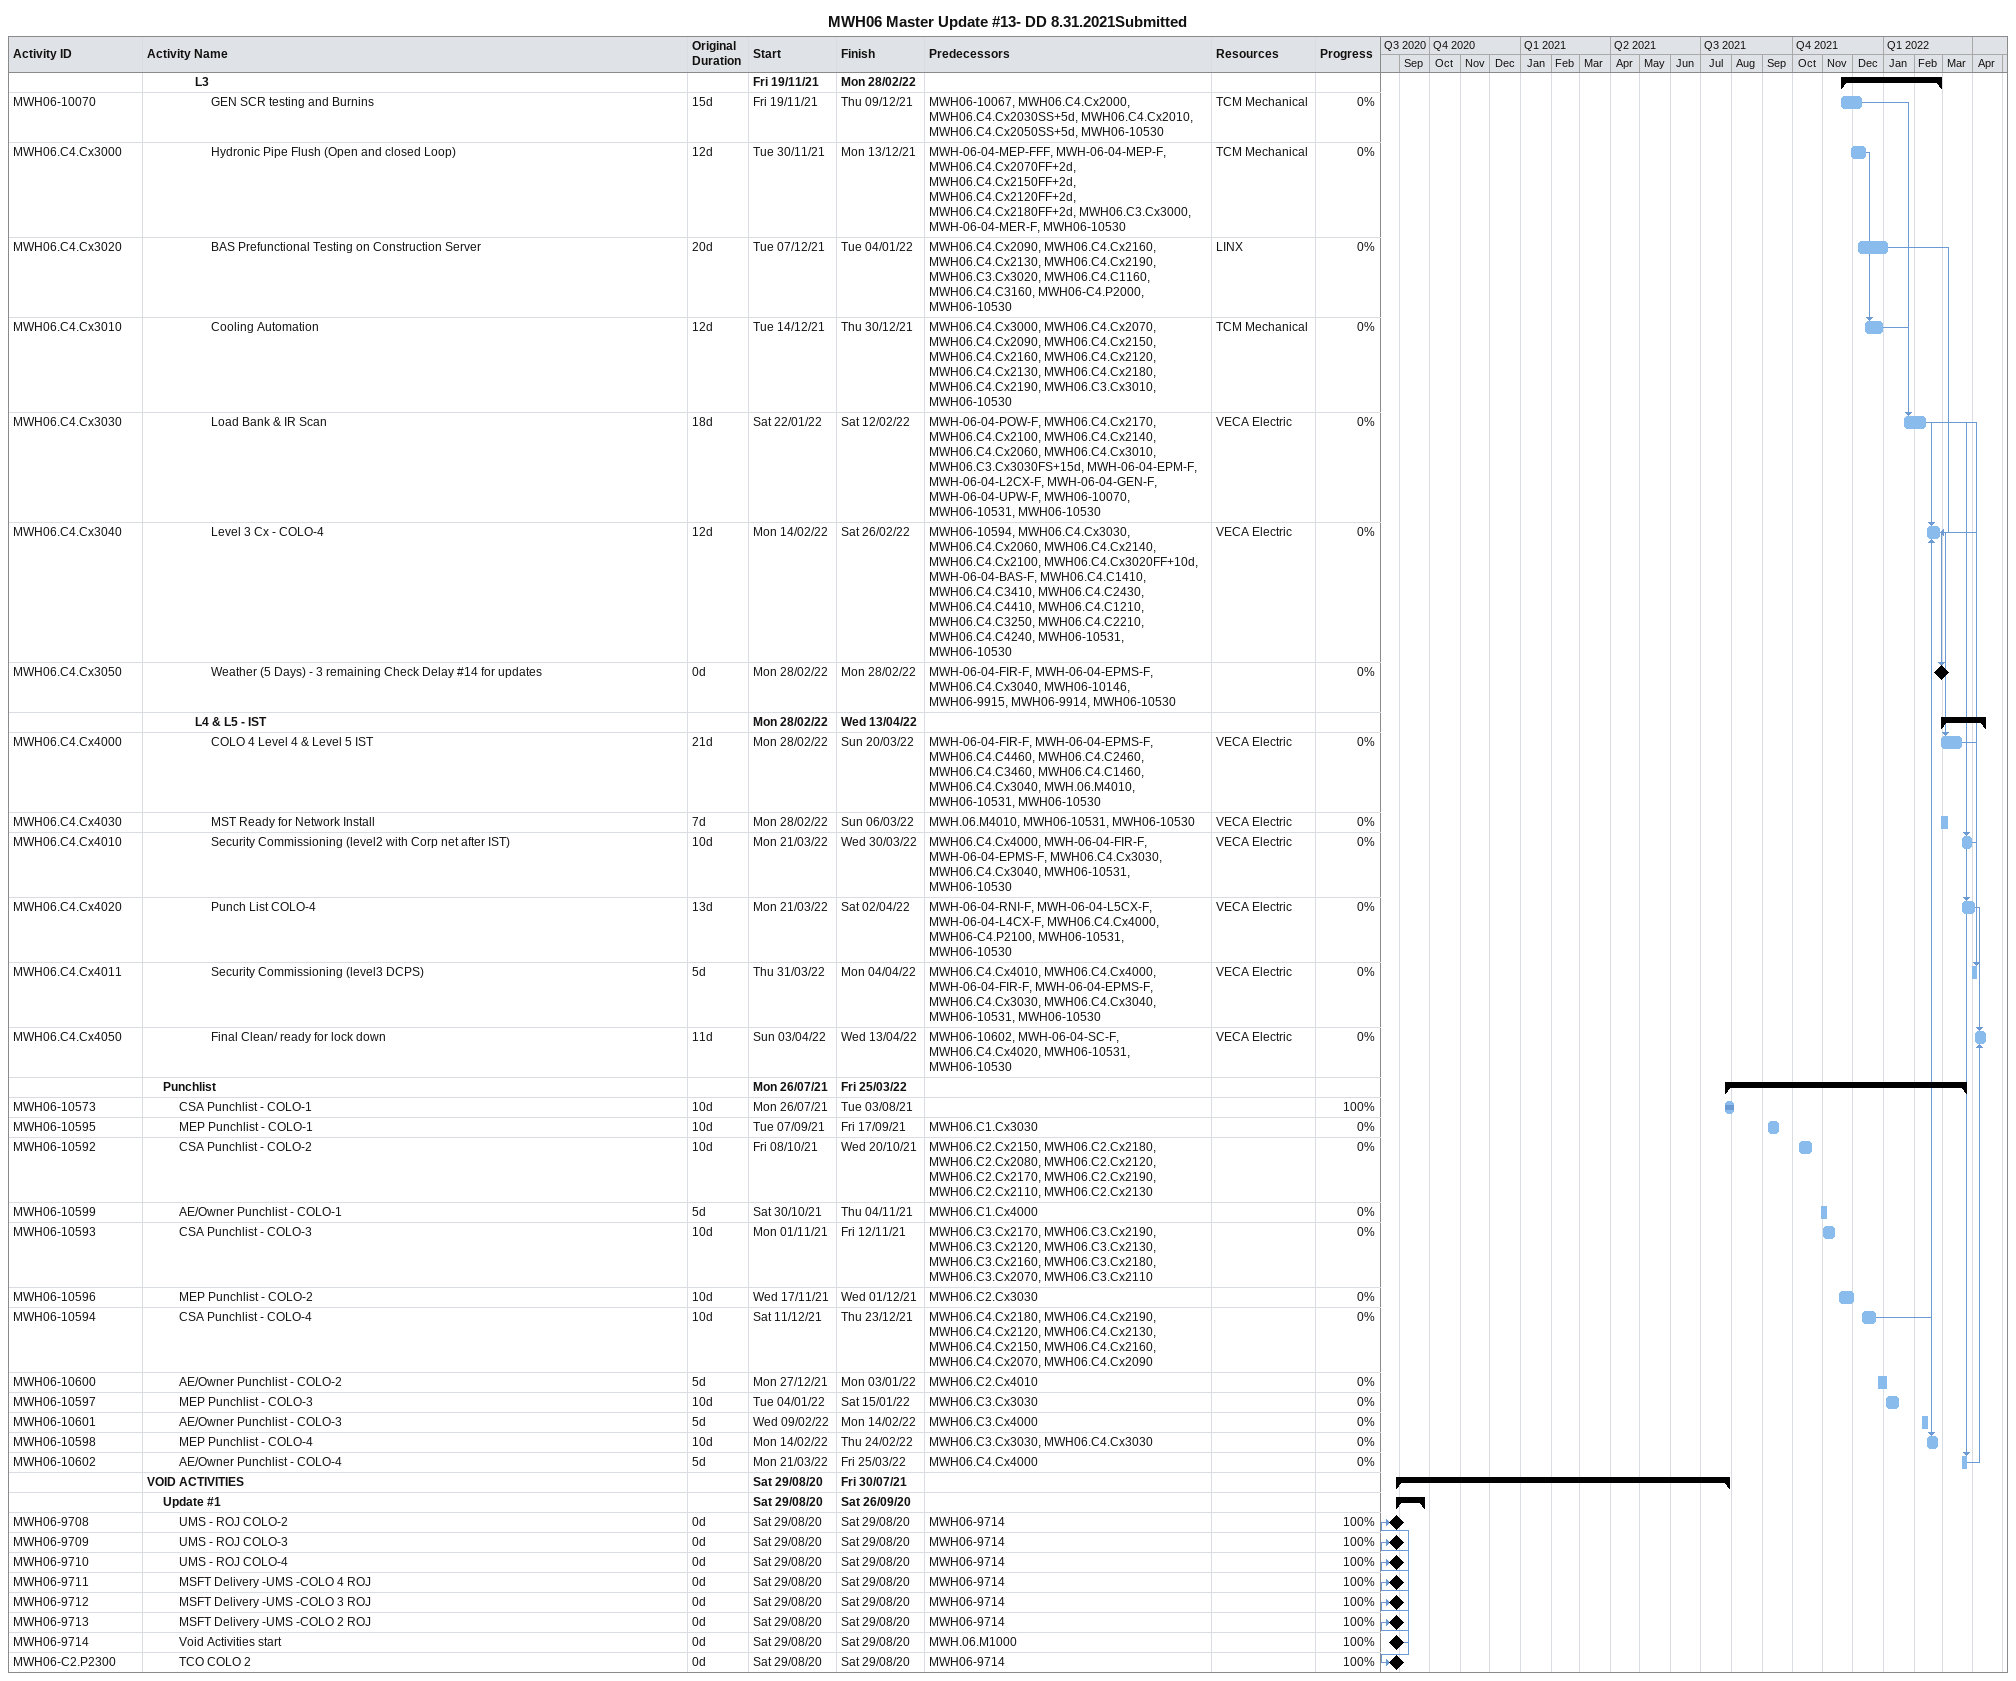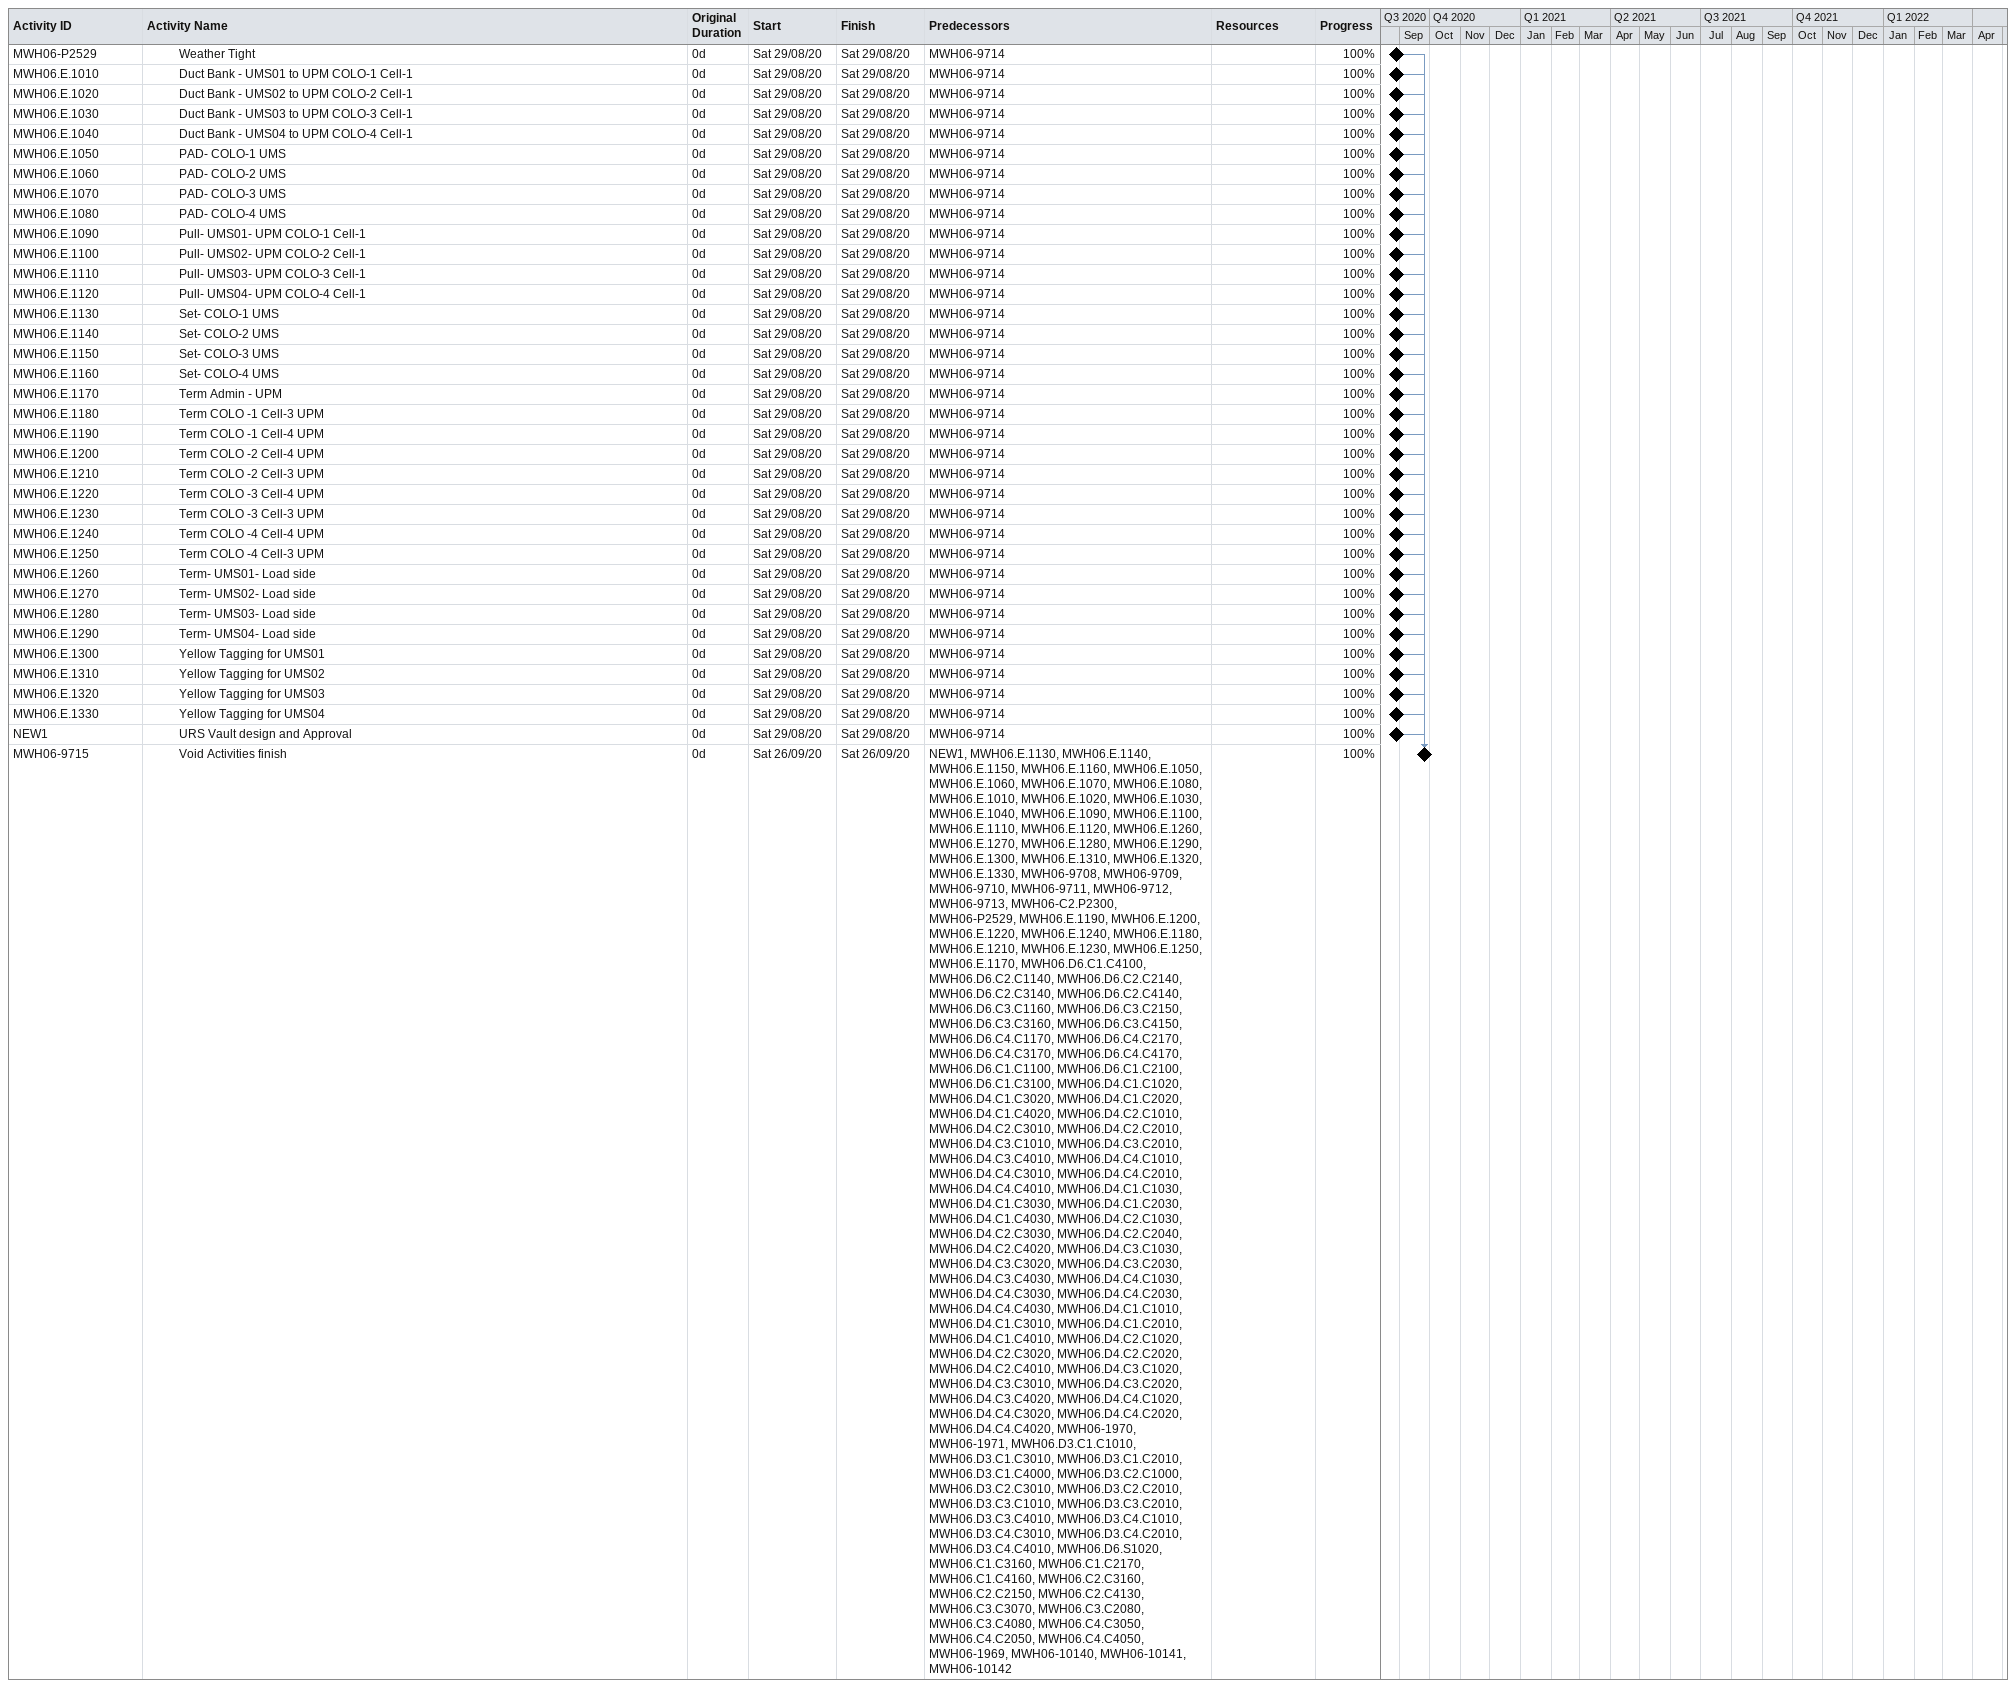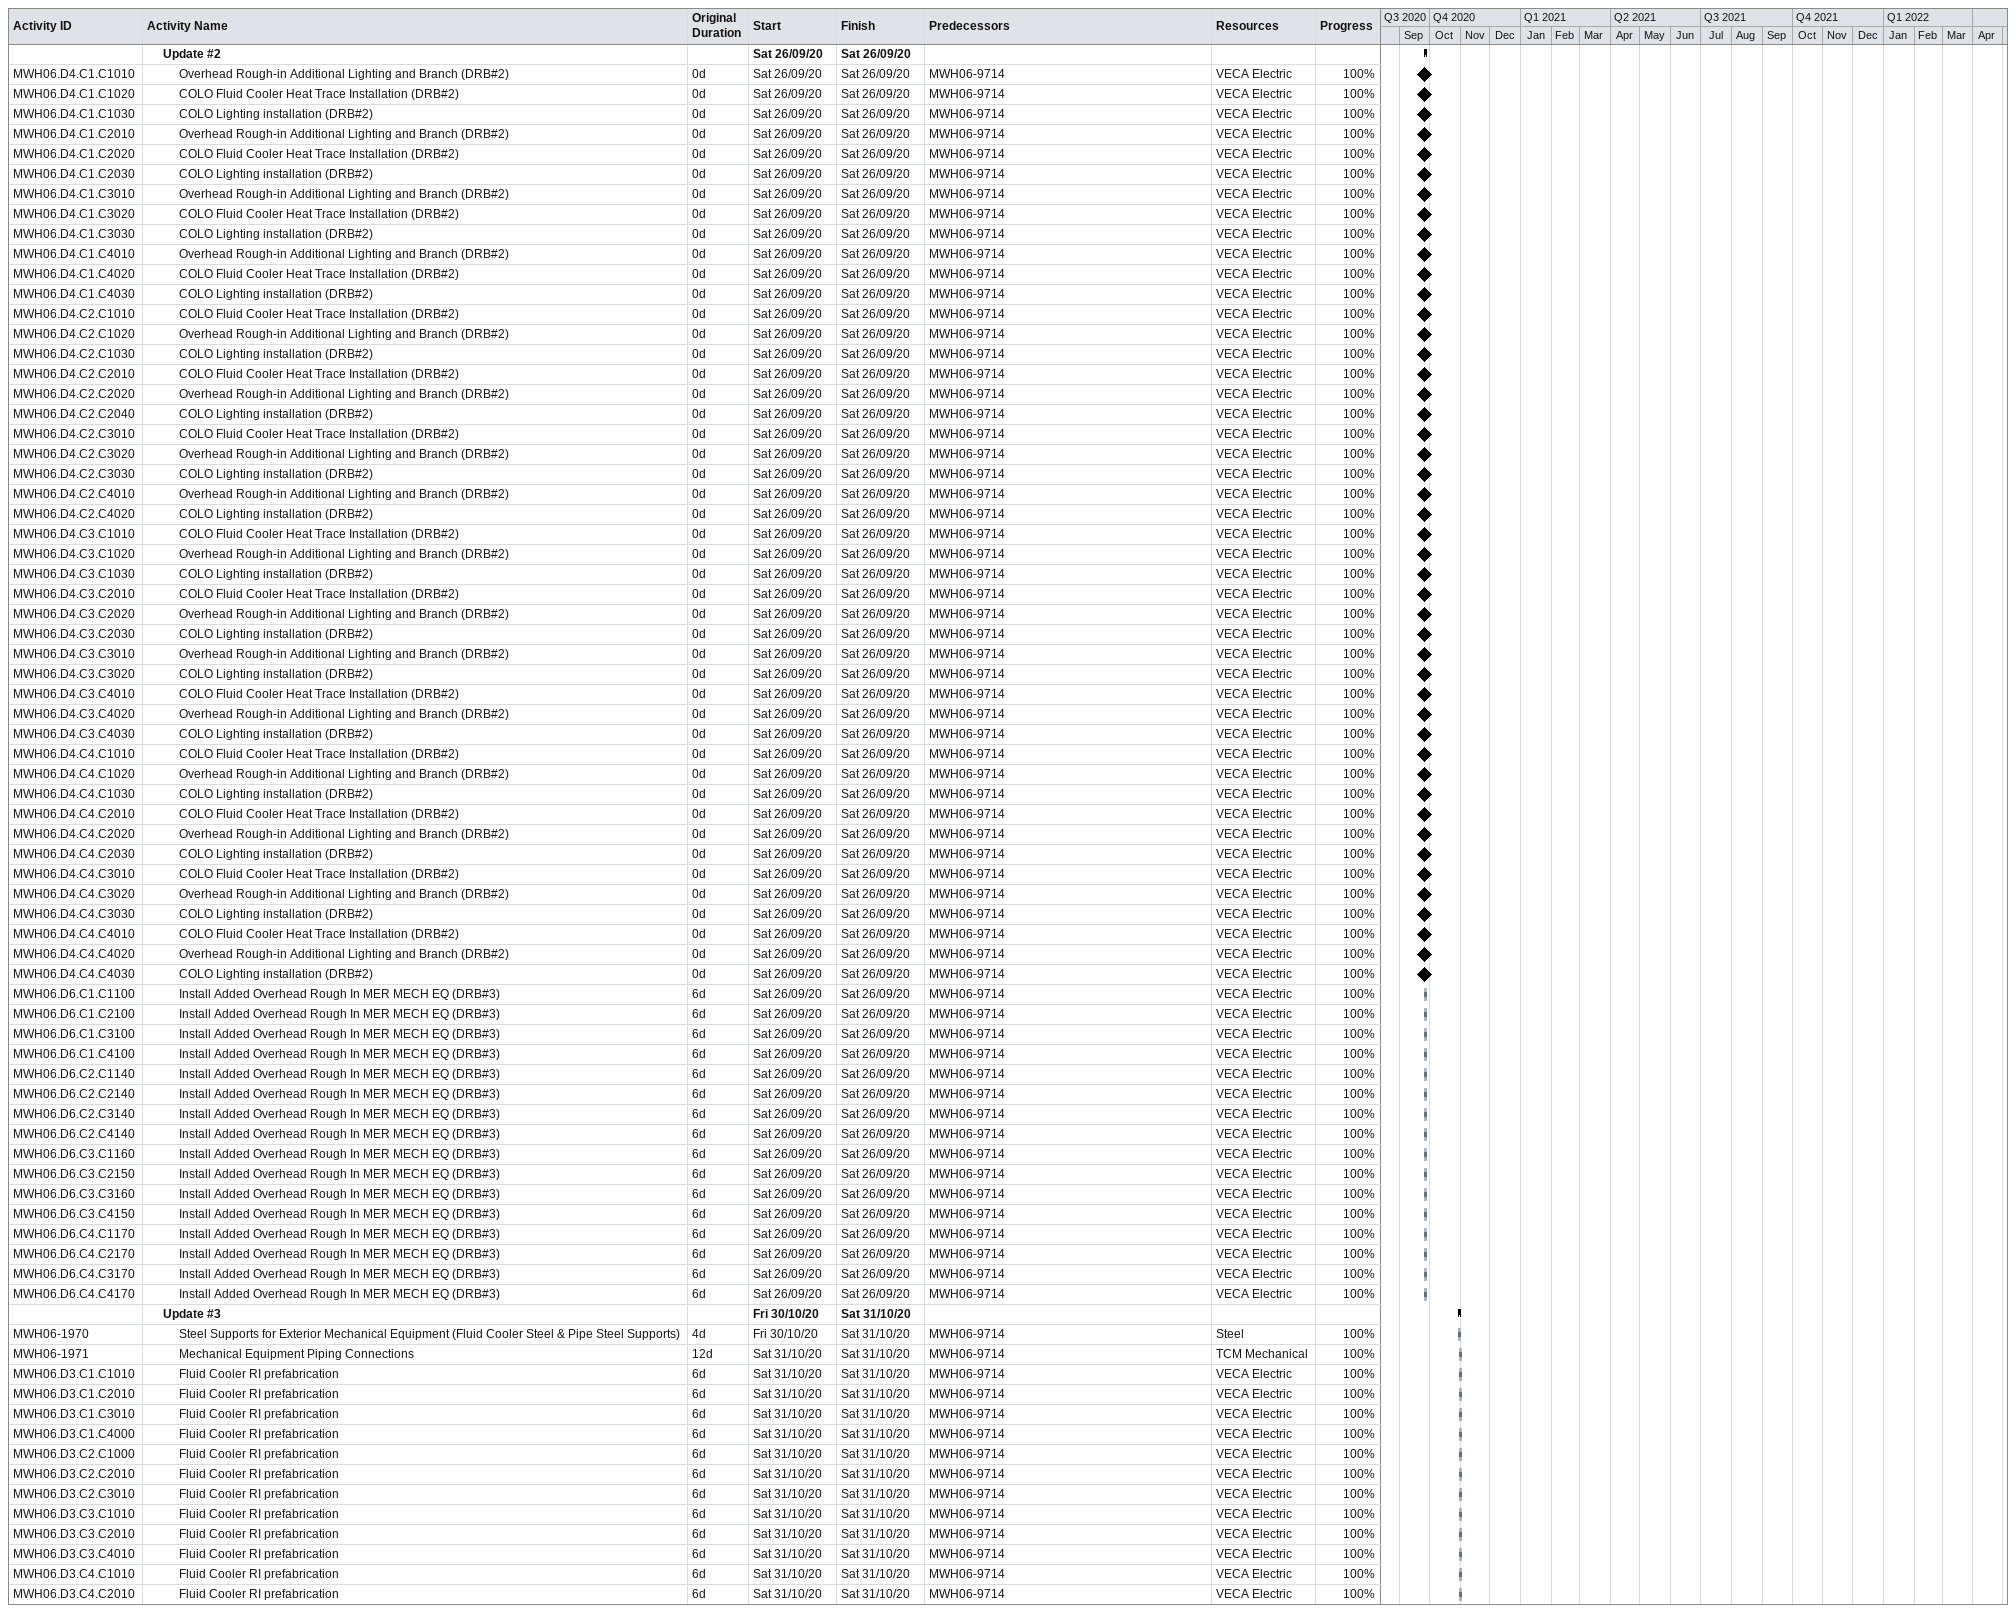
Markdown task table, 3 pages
MWH06 Master Update #13- DD 8.31.2021Submitted

| ID | Level | Task | Original duration | Start | Finish | Predecessors | Resources | % complete |
|---|---|---|---|---|---|---|---|---|
|  | 4 | **L3** |  | 2021-11-19 | 2022-02-28 |  |  |  |
| MWH06-10070 | 5 | GEN SCR testing and Burnins | 15d | 2021-11-19 | 2021-12-09 | MWH06-10067, MWH06.C4.Cx2000, MWH06.C4.Cx2030SS+5d, MWH06.C4.Cx2010, MWH06.C4.Cx2050SS+5d, MWH06-10530 | TCM Mechanical | 0 |
| MWH06.C4.Cx3000 | 5 | Hydronic Pipe Flush (Open and closed Loop) | 12d | 2021-11-30 | 2021-12-13 | MWH-06-04-MEP-FFF, MWH-06-04-MEP-F, MWH06.C4.Cx2070FF+2d, MWH06.C4.Cx2150FF+2d, MWH06.C4.Cx2120FF+2d, MWH06.C4.Cx2180FF+2d, MWH06.C3.Cx3000, MWH-06-04-MER-F, MWH06-10530 | TCM Mechanical | 0 |
| MWH06.C4.Cx3020 | 5 | BAS Prefunctional Testing on Construction Server | 20d | 2021-12-07 | 2022-01-04 | MWH06.C4.Cx2090, MWH06.C4.Cx2160, MWH06.C4.Cx2130, MWH06.C4.Cx2190, MWH06.C3.Cx3020, MWH06.C4.C1160, MWH06.C4.C3160, MWH06-C4.P2000, MWH06-10530 | LINX | 0 |
| MWH06.C4.Cx3010 | 5 | Cooling Automation | 12d | 2021-12-14 | 2021-12-30 | MWH06.C4.Cx3000, MWH06.C4.Cx2070, MWH06.C4.Cx2090, MWH06.C4.Cx2150, MWH06.C4.Cx2160, MWH06.C4.Cx2120, MWH06.C4.Cx2130, MWH06.C4.Cx2180, MWH06.C4.Cx2190, MWH06.C3.Cx3010, MWH06-10530 | TCM Mechanical | 0 |
| MWH06.C4.Cx3030 | 5 | Load Bank & IR Scan | 18d | 2022-01-22 | 2022-02-12 | MWH-06-04-POW-F, MWH06.C4.Cx2170, MWH06.C4.Cx2100, MWH06.C4.Cx2140, MWH06.C4.Cx2060, MWH06.C4.Cx3010, MWH06.C3.Cx3030FS+15d, MWH-06-04-EPM-F, MWH-06-04-L2CX-F, MWH-06-04-GEN-F, MWH-06-04-UPW-F, MWH06-10070, MWH06-10531, MWH06-10530 | VECA Electric | 0 |
| MWH06.C4.Cx3040 | 5 | Level 3 Cx - COLO-4 | 12d | 2022-02-14 | 2022-02-26 | MWH06-10594, MWH06.C4.Cx3030, MWH06.C4.Cx2060, MWH06.C4.Cx2140, MWH06.C4.Cx2100, MWH06.C4.Cx3020FF+10d, MWH-06-04-BAS-F, MWH06.C4.C1410, MWH06.C4.C3410, MWH06.C4.C2430, MWH06.C4.C4410, MWH06.C4.C1210, MWH06.C4.C3250, MWH06.C4.C2210, MWH06.C4.C4240, MWH06-10531, MWH06-10530 | VECA Electric | 0 |
| MWH06.C4.Cx3050 | 5 | Weather (5 Days) - 3 remaining Check Delay #14 for updates | 0d | 2022-02-28 | 2022-02-28 | MWH-06-04-FIR-F, MWH-06-04-EPMS-F, MWH06.C4.Cx3040, MWH06-10146, MWH06-9915, MWH06-9914, MWH06-10530 |  | 0 |
|  | 4 | **L4 & L5 - IST** |  | 2022-02-28 | 2022-04-13 |  |  |  |
| MWH06.C4.Cx4000 | 5 | COLO 4 Level 4 & Level 5 IST | 21d | 2022-02-28 | 2022-03-20 | MWH-06-04-FIR-F, MWH-06-04-EPMS-F, MWH06.C4.C4460, MWH06.C4.C2460, MWH06.C4.C3460, MWH06.C4.C1460, MWH06.C4.Cx3040, MWH.06.M4010, MWH06-10531, MWH06-10530 | VECA Electric | 0 |
| MWH06.C4.Cx4030 | 5 | MST Ready for Network Install | 7d | 2022-02-28 | 2022-03-06 | MWH.06.M4010, MWH06-10531, MWH06-10530 | VECA Electric | 0 |
| MWH06.C4.Cx4010 | 5 | Security Commissioning (level2 with Corp net after IST) | 10d | 2022-03-21 | 2022-03-30 | MWH06.C4.Cx4000, MWH-06-04-FIR-F, MWH-06-04-EPMS-F, MWH06.C4.Cx3030, MWH06.C4.Cx3040, MWH06-10531, MWH06-10530 | VECA Electric | 0 |
| MWH06.C4.Cx4020 | 5 | Punch List COLO-4 | 13d | 2022-03-21 | 2022-04-02 | MWH-06-04-RNI-F, MWH-06-04-L5CX-F, MWH-06-04-L4CX-F, MWH06.C4.Cx4000, MWH06-C4.P2100, MWH06-10531, MWH06-10530 | VECA Electric | 0 |
| MWH06.C4.Cx4011 | 5 | Security Commissioning (level3 DCPS) | 5d | 2022-03-31 | 2022-04-04 | MWH06.C4.Cx4010, MWH06.C4.Cx4000, MWH-06-04-FIR-F, MWH-06-04-EPMS-F, MWH06.C4.Cx3030, MWH06.C4.Cx3040, MWH06-10531, MWH06-10530 | VECA Electric | 0 |
| MWH06.C4.Cx4050 | 5 | Final Clean/ ready for lock down | 11d | 2022-04-03 | 2022-04-13 | MWH06-10602, MWH-06-04-SC-F, MWH06.C4.Cx4020, MWH06-10531, MWH06-10530 | VECA Electric | 0 |
|  | 2 | **Punchlist** |  | 2021-07-26 | 2022-03-25 |  |  |  |
| MWH06-10573 | 3 | CSA Punchlist - COLO-1 | 10d | 2021-07-26 | 2021-08-03 |  |  | 100 |
| MWH06-10595 | 3 | MEP Punchlist - COLO-1 | 10d | 2021-09-07 | 2021-09-17 | MWH06.C1.Cx3030 |  | 0 |
| MWH06-10592 | 3 | CSA Punchlist - COLO-2 | 10d | 2021-10-08 | 2021-10-20 | MWH06.C2.Cx2150, MWH06.C2.Cx2180, MWH06.C2.Cx2080, MWH06.C2.Cx2120, MWH06.C2.Cx2170, MWH06.C2.Cx2190, MWH06.C2.Cx2110, MWH06.C2.Cx2130 |  | 0 |
| MWH06-10599 | 3 | AE/Owner Punchlist - COLO-1 | 5d | 2021-10-30 | 2021-11-04 | MWH06.C1.Cx4000 |  | 0 |
| MWH06-10593 | 3 | CSA Punchlist - COLO-3 | 10d | 2021-11-01 | 2021-11-12 | MWH06.C3.Cx2170, MWH06.C3.Cx2190, MWH06.C3.Cx2120, MWH06.C3.Cx2130, MWH06.C3.Cx2160, MWH06.C3.Cx2180, MWH06.C3.Cx2070, MWH06.C3.Cx2110 |  | 0 |
| MWH06-10596 | 3 | MEP Punchlist - COLO-2 | 10d | 2021-11-17 | 2021-12-01 | MWH06.C2.Cx3030 |  | 0 |
| MWH06-10594 | 3 | CSA Punchlist - COLO-4 | 10d | 2021-12-11 | 2021-12-23 | MWH06.C4.Cx2180, MWH06.C4.Cx2190, MWH06.C4.Cx2120, MWH06.C4.Cx2130, MWH06.C4.Cx2150, MWH06.C4.Cx2160, MWH06.C4.Cx2070, MWH06.C4.Cx2090 |  | 0 |
| MWH06-10600 | 3 | AE/Owner Punchlist - COLO-2 | 5d | 2021-12-27 | 2022-01-03 | MWH06.C2.Cx4010 |  | 0 |
| MWH06-10597 | 3 | MEP Punchlist - COLO-3 | 10d | 2022-01-04 | 2022-01-15 | MWH06.C3.Cx3030 |  | 0 |
| MWH06-10601 | 3 | AE/Owner Punchlist - COLO-3 | 5d | 2022-02-09 | 2022-02-14 | MWH06.C3.Cx4000 |  | 0 |
| MWH06-10598 | 3 | MEP Punchlist - COLO-4 | 10d | 2022-02-14 | 2022-02-24 | MWH06.C3.Cx3030, MWH06.C4.Cx3030 |  | 0 |
| MWH06-10602 | 3 | AE/Owner Punchlist - COLO-4 | 5d | 2022-03-21 | 2022-03-25 | MWH06.C4.Cx4000 |  | 0 |
|  | 1 | **VOID ACTIVITIES** |  | 2020-08-29 | 2021-07-30 |  |  |  |
|  | 2 | **Update #1** |  | 2020-08-29 | 2020-09-26 |  |  |  |
| MWH06-9708 | 3 | UMS - ROJ COLO-2 | 0d | 2020-08-29 | 2020-08-29 | MWH06-9714 |  | 100 |
| MWH06-9709 | 3 | UMS - ROJ COLO-3 | 0d | 2020-08-29 | 2020-08-29 | MWH06-9714 |  | 100 |
| MWH06-9710 | 3 | UMS - ROJ COLO-4 | 0d | 2020-08-29 | 2020-08-29 | MWH06-9714 |  | 100 |
| MWH06-9711 | 3 | MSFT Delivery -UMS -COLO 4 ROJ | 0d | 2020-08-29 | 2020-08-29 | MWH06-9714 |  | 100 |
| MWH06-9712 | 3 | MSFT Delivery -UMS -COLO 3 ROJ | 0d | 2020-08-29 | 2020-08-29 | MWH06-9714 |  | 100 |
| MWH06-9713 | 3 | MSFT Delivery -UMS -COLO 2 ROJ | 0d | 2020-08-29 | 2020-08-29 | MWH06-9714 |  | 100 |
| MWH06-9714 | 3 | Void Activities start | 0d | 2020-08-29 | 2020-08-29 | MWH.06.M1000 |  | 100 |
| MWH06-C2.P2300 | 3 | TCO COLO 2 | 0d | 2020-08-29 | 2020-08-29 | MWH06-9714 |  | 100 |
| MWH06-P2529 | 3 | Weather Tight | 0d | 2020-08-29 | 2020-08-29 | MWH06-9714 |  | 100 |
| MWH06.E.1010 | 3 | Duct Bank - UMS01 to UPM COLO-1 Cell-1 | 0d | 2020-08-29 | 2020-08-29 | MWH06-9714 |  | 100 |
| MWH06.E.1020 | 3 | Duct Bank - UMS02 to UPM COLO-2 Cell-1 | 0d | 2020-08-29 | 2020-08-29 | MWH06-9714 |  | 100 |
| MWH06.E.1030 | 3 | Duct Bank - UMS03 to UPM COLO-3 Cell-1 | 0d | 2020-08-29 | 2020-08-29 | MWH06-9714 |  | 100 |
| MWH06.E.1040 | 3 | Duct Bank - UMS04 to UPM COLO-4 Cell-1 | 0d | 2020-08-29 | 2020-08-29 | MWH06-9714 |  | 100 |
| MWH06.E.1050 | 3 | PAD- COLO-1 UMS | 0d | 2020-08-29 | 2020-08-29 | MWH06-9714 |  | 100 |
| MWH06.E.1060 | 3 | PAD- COLO-2 UMS | 0d | 2020-08-29 | 2020-08-29 | MWH06-9714 |  | 100 |
| MWH06.E.1070 | 3 | PAD- COLO-3 UMS | 0d | 2020-08-29 | 2020-08-29 | MWH06-9714 |  | 100 |
| MWH06.E.1080 | 3 | PAD- COLO-4 UMS | 0d | 2020-08-29 | 2020-08-29 | MWH06-9714 |  | 100 |
| MWH06.E.1090 | 3 | Pull- UMS01- UPM COLO-1 Cell-1 | 0d | 2020-08-29 | 2020-08-29 | MWH06-9714 |  | 100 |
| MWH06.E.1100 | 3 | Pull- UMS02- UPM COLO-2 Cell-1 | 0d | 2020-08-29 | 2020-08-29 | MWH06-9714 |  | 100 |
| MWH06.E.1110 | 3 | Pull- UMS03- UPM COLO-3 Cell-1 | 0d | 2020-08-29 | 2020-08-29 | MWH06-9714 |  | 100 |
| MWH06.E.1120 | 3 | Pull- UMS04- UPM COLO-4 Cell-1 | 0d | 2020-08-29 | 2020-08-29 | MWH06-9714 |  | 100 |
| MWH06.E.1130 | 3 | Set- COLO-1 UMS | 0d | 2020-08-29 | 2020-08-29 | MWH06-9714 |  | 100 |
| MWH06.E.1140 | 3 | Set- COLO-2 UMS | 0d | 2020-08-29 | 2020-08-29 | MWH06-9714 |  | 100 |
| MWH06.E.1150 | 3 | Set- COLO-3 UMS | 0d | 2020-08-29 | 2020-08-29 | MWH06-9714 |  | 100 |
| MWH06.E.1160 | 3 | Set- COLO-4 UMS | 0d | 2020-08-29 | 2020-08-29 | MWH06-9714 |  | 100 |
| MWH06.E.1170 | 3 | Term Admin - UPM | 0d | 2020-08-29 | 2020-08-29 | MWH06-9714 |  | 100 |
| MWH06.E.1180 | 3 | Term COLO -1 Cell-3 UPM | 0d | 2020-08-29 | 2020-08-29 | MWH06-9714 |  | 100 |
| MWH06.E.1190 | 3 | Term COLO -1 Cell-4 UPM | 0d | 2020-08-29 | 2020-08-29 | MWH06-9714 |  | 100 |
| MWH06.E.1200 | 3 | Term COLO -2 Cell-4 UPM | 0d | 2020-08-29 | 2020-08-29 | MWH06-9714 |  | 100 |
| MWH06.E.1210 | 3 | Term COLO -2 Cell-3 UPM | 0d | 2020-08-29 | 2020-08-29 | MWH06-9714 |  | 100 |
| MWH06.E.1220 | 3 | Term COLO -3 Cell-4 UPM | 0d | 2020-08-29 | 2020-08-29 | MWH06-9714 |  | 100 |
| MWH06.E.1230 | 3 | Term COLO -3 Cell-3 UPM | 0d | 2020-08-29 | 2020-08-29 | MWH06-9714 |  | 100 |
| MWH06.E.1240 | 3 | Term COLO -4 Cell-4 UPM | 0d | 2020-08-29 | 2020-08-29 | MWH06-9714 |  | 100 |
| MWH06.E.1250 | 3 | Term COLO -4 Cell-3 UPM | 0d | 2020-08-29 | 2020-08-29 | MWH06-9714 |  | 100 |
| MWH06.E.1260 | 3 | Term- UMS01- Load side | 0d | 2020-08-29 | 2020-08-29 | MWH06-9714 |  | 100 |
| MWH06.E.1270 | 3 | Term- UMS02- Load side | 0d | 2020-08-29 | 2020-08-29 | MWH06-9714 |  | 100 |
| MWH06.E.1280 | 3 | Term- UMS03- Load side | 0d | 2020-08-29 | 2020-08-29 | MWH06-9714 |  | 100 |
| MWH06.E.1290 | 3 | Term- UMS04- Load side | 0d | 2020-08-29 | 2020-08-29 | MWH06-9714 |  | 100 |
| MWH06.E.1300 | 3 | Yellow Tagging for UMS01 | 0d | 2020-08-29 | 2020-08-29 | MWH06-9714 |  | 100 |
| MWH06.E.1310 | 3 | Yellow Tagging for UMS02 | 0d | 2020-08-29 | 2020-08-29 | MWH06-9714 |  | 100 |
| MWH06.E.1320 | 3 | Yellow Tagging for UMS03 | 0d | 2020-08-29 | 2020-08-29 | MWH06-9714 |  | 100 |
| MWH06.E.1330 | 3 | Yellow Tagging for UMS04 | 0d | 2020-08-29 | 2020-08-29 | MWH06-9714 |  | 100 |
| NEW1 | 3 | URS Vault design and Approval | 0d | 2020-08-29 | 2020-08-29 | MWH06-9714 |  | 100 |
| MWH06-9715 | 3 | Void Activities finish | 0d | 2020-09-26 | 2020-09-26 | NEW1, MWH06.E.1130, MWH06.E.1140, MWH06.E.1150, MWH06.E.1160, MWH06.E.1050, MWH06.E.1060, MWH06.E.1070, MWH06.E.1080, MWH06.E.1010, MWH06.E.1020, MWH06.E.1030, MWH06.E.1040, MWH06.E.1090, MWH06.E.1100, MWH06.E.1110, MWH06.E.1120, MWH06.E.1260, MWH06.E.1270, MWH06.E.1280, MWH06.E.1290, MWH06.E.1300, MWH06.E.1310, MWH06.E.1320, MWH06.E.1330, MWH06-9708, MWH06-9709, MWH06-9710, MWH06-9711, MWH06-9712, MWH06-9713, MWH06-C2.P2300, MWH06-P2529, MWH06.E.1190, MWH06.E.1200, MWH06.E.1220, MWH06.E.1240, MWH06.E.1180, MWH06.E.1210, MWH06.E.1230, MWH06.E.1250, MWH06.E.1170, MWH06.D6.C1.C4100, MWH06.D6.C2.C1140, MWH06.D6.C2.C2140, MWH06.D6.C2.C3140, MWH06.D6.C2.C4140, MWH06.D6.C3.C1160, MWH06.D6.C3.C2150, MWH06.D6.C3.C3160, MWH06.D6.C3.C4150, MWH06.D6.C4.C1170, MWH06.D6.C4.C2170, MWH06.D6.C4.C3170, MWH06.D6.C4.C4170, MWH06.D6.C1.C1100, MWH06.D6.C1.C2100, MWH06.D6.C1.C3100, MWH06.D4.C1.C1020, MWH06.D4.C1.C3020, MWH06.D4.C1.C2020, MWH06.D4.C1.C4020, MWH06.D4.C2.C1010, MWH06.D4.C2.C3010, MWH06.D4.C2.C2010, MWH06.D4.C3.C1010, MWH06.D4.C3.C2010, MWH06.D4.C3.C4010, MWH06.D4.C4.C1010, MWH06.D4.C4.C3010, MWH06.D4.C4.C2010, MWH06.D4.C4.C4010, MWH06.D4.C1.C1030, MWH06.D4.C1.C3030, MWH06.D4.C1.C2030, MWH06.D4.C1.C4030, MWH06.D4.C2.C1030, MWH06.D4.C2.C3030, MWH06.D4.C2.C2040, MWH06.D4.C2.C4020, MWH06.D4.C3.C1030, MWH06.D4.C3.C3020, MWH06.D4.C3.C2030, MWH06.D4.C3.C4030, MWH06.D4.C4.C1030, MWH06.D4.C4.C3030, MWH06.D4.C4.C2030, MWH06.D4.C4.C4030, MWH06.D4.C1.C1010, MWH06.D4.C1.C3010, MWH06.D4.C1.C2010, MWH06.D4.C1.C4010, MWH06.D4.C2.C1020, MWH06.D4.C2.C3020, MWH06.D4.C2.C2020, MWH06.D4.C2.C4010, MWH06.D4.C3.C1020, MWH06.D4.C3.C3010, MWH06.D4.C3.C2020, MWH06.D4.C3.C4020, MWH06.D4.C4.C1020, MWH06.D4.C4.C3020, MWH06.D4.C4.C2020, MWH06.D4.C4.C4020, MWH06-1970, MWH06-1971, MWH06.D3.C1.C1010, MWH06.D3.C1.C3010, MWH06.D3.C1.C2010, MWH06.D3.C1.C4000, MWH06.D3.C2.C1000, MWH06.D3.C2.C3010, MWH06.D3.C2.C2010, MWH06.D3.C3.C1010, MWH06.D3.C3.C2010, MWH06.D3.C3.C4010, MWH06.D3.C4.C1010, MWH06.D3.C4.C3010, MWH06.D3.C4.C2010, MWH06.D3.C4.C4010, MWH06.D6.S1020, MWH06.C1.C3160, MWH06.C1.C2170, MWH06.C1.C4160, MWH06.C2.C3160, MWH06.C2.C2150, MWH06.C2.C4130, MWH06.C3.C3070, MWH06.C3.C2080, MWH06.C3.C4080, MWH06.C4.C3050, MWH06.C4.C2050, MWH06.C4.C4050, MWH06-1969, MWH06-10140, MWH06-10141, MWH06-10142 |  | 100 |
|  | 2 | **Update #2** |  | 2020-09-26 | 2020-09-26 |  |  |  |
| MWH06.D4.C1.C1010 | 3 | Overhead Rough-in Additional Lighting and Branch (DRB#2) | 0d | 2020-09-26 | 2020-09-26 | MWH06-9714 | VECA Electric | 100 |
| MWH06.D4.C1.C1020 | 3 | COLO Fluid Cooler Heat Trace Installation (DRB#2) | 0d | 2020-09-26 | 2020-09-26 | MWH06-9714 | VECA Electric | 100 |
| MWH06.D4.C1.C1030 | 3 | COLO Lighting installation (DRB#2) | 0d | 2020-09-26 | 2020-09-26 | MWH06-9714 | VECA Electric | 100 |
| MWH06.D4.C1.C2010 | 3 | Overhead Rough-in Additional Lighting and Branch (DRB#2) | 0d | 2020-09-26 | 2020-09-26 | MWH06-9714 | VECA Electric | 100 |
| MWH06.D4.C1.C2020 | 3 | COLO Fluid Cooler Heat Trace Installation (DRB#2) | 0d | 2020-09-26 | 2020-09-26 | MWH06-9714 | VECA Electric | 100 |
| MWH06.D4.C1.C2030 | 3 | COLO Lighting installation (DRB#2) | 0d | 2020-09-26 | 2020-09-26 | MWH06-9714 | VECA Electric | 100 |
| MWH06.D4.C1.C3010 | 3 | Overhead Rough-in Additional Lighting and Branch (DRB#2) | 0d | 2020-09-26 | 2020-09-26 | MWH06-9714 | VECA Electric | 100 |
| MWH06.D4.C1.C3020 | 3 | COLO Fluid Cooler Heat Trace Installation (DRB#2) | 0d | 2020-09-26 | 2020-09-26 | MWH06-9714 | VECA Electric | 100 |
| MWH06.D4.C1.C3030 | 3 | COLO Lighting installation (DRB#2) | 0d | 2020-09-26 | 2020-09-26 | MWH06-9714 | VECA Electric | 100 |
| MWH06.D4.C1.C4010 | 3 | Overhead Rough-in Additional Lighting and Branch (DRB#2) | 0d | 2020-09-26 | 2020-09-26 | MWH06-9714 | VECA Electric | 100 |
| MWH06.D4.C1.C4020 | 3 | COLO Fluid Cooler Heat Trace Installation (DRB#2) | 0d | 2020-09-26 | 2020-09-26 | MWH06-9714 | VECA Electric | 100 |
| MWH06.D4.C1.C4030 | 3 | COLO Lighting installation (DRB#2) | 0d | 2020-09-26 | 2020-09-26 | MWH06-9714 | VECA Electric | 100 |
| MWH06.D4.C2.C1010 | 3 | COLO Fluid Cooler Heat Trace Installation (DRB#2) | 0d | 2020-09-26 | 2020-09-26 | MWH06-9714 | VECA Electric | 100 |
| MWH06.D4.C2.C1020 | 3 | Overhead Rough-in Additional Lighting and Branch (DRB#2) | 0d | 2020-09-26 | 2020-09-26 | MWH06-9714 | VECA Electric | 100 |
| MWH06.D4.C2.C1030 | 3 | COLO Lighting installation (DRB#2) | 0d | 2020-09-26 | 2020-09-26 | MWH06-9714 | VECA Electric | 100 |
| MWH06.D4.C2.C2010 | 3 | COLO Fluid Cooler Heat Trace Installation (DRB#2) | 0d | 2020-09-26 | 2020-09-26 | MWH06-9714 | VECA Electric | 100 |
| MWH06.D4.C2.C2020 | 3 | Overhead Rough-in Additional Lighting and Branch (DRB#2) | 0d | 2020-09-26 | 2020-09-26 | MWH06-9714 | VECA Electric | 100 |
| MWH06.D4.C2.C2040 | 3 | COLO Lighting installation (DRB#2) | 0d | 2020-09-26 | 2020-09-26 | MWH06-9714 | VECA Electric | 100 |
| MWH06.D4.C2.C3010 | 3 | COLO Fluid Cooler Heat Trace Installation (DRB#2) | 0d | 2020-09-26 | 2020-09-26 | MWH06-9714 | VECA Electric | 100 |
| MWH06.D4.C2.C3020 | 3 | Overhead Rough-in Additional Lighting and Branch (DRB#2) | 0d | 2020-09-26 | 2020-09-26 | MWH06-9714 | VECA Electric | 100 |
| MWH06.D4.C2.C3030 | 3 | COLO Lighting installation (DRB#2) | 0d | 2020-09-26 | 2020-09-26 | MWH06-9714 | VECA Electric | 100 |
| MWH06.D4.C2.C4010 | 3 | Overhead Rough-in Additional Lighting and Branch (DRB#2) | 0d | 2020-09-26 | 2020-09-26 | MWH06-9714 | VECA Electric | 100 |
| MWH06.D4.C2.C4020 | 3 | COLO Lighting installation (DRB#2) | 0d | 2020-09-26 | 2020-09-26 | MWH06-9714 | VECA Electric | 100 |
| MWH06.D4.C3.C1010 | 3 | COLO Fluid Cooler Heat Trace Installation (DRB#2) | 0d | 2020-09-26 | 2020-09-26 | MWH06-9714 | VECA Electric | 100 |
| MWH06.D4.C3.C1020 | 3 | Overhead Rough-in Additional Lighting and Branch (DRB#2) | 0d | 2020-09-26 | 2020-09-26 | MWH06-9714 | VECA Electric | 100 |
| MWH06.D4.C3.C1030 | 3 | COLO Lighting installation (DRB#2) | 0d | 2020-09-26 | 2020-09-26 | MWH06-9714 | VECA Electric | 100 |
| MWH06.D4.C3.C2010 | 3 | COLO Fluid Cooler Heat Trace Installation (DRB#2) | 0d | 2020-09-26 | 2020-09-26 | MWH06-9714 | VECA Electric | 100 |
| MWH06.D4.C3.C2020 | 3 | Overhead Rough-in Additional Lighting and Branch (DRB#2) | 0d | 2020-09-26 | 2020-09-26 | MWH06-9714 | VECA Electric | 100 |
| MWH06.D4.C3.C2030 | 3 | COLO Lighting installation (DRB#2) | 0d | 2020-09-26 | 2020-09-26 | MWH06-9714 | VECA Electric | 100 |
| MWH06.D4.C3.C3010 | 3 | Overhead Rough-in Additional Lighting and Branch (DRB#2) | 0d | 2020-09-26 | 2020-09-26 | MWH06-9714 | VECA Electric | 100 |
| MWH06.D4.C3.C3020 | 3 | COLO Lighting installation (DRB#2) | 0d | 2020-09-26 | 2020-09-26 | MWH06-9714 | VECA Electric | 100 |
| MWH06.D4.C3.C4010 | 3 | COLO Fluid Cooler Heat Trace Installation (DRB#2) | 0d | 2020-09-26 | 2020-09-26 | MWH06-9714 | VECA Electric | 100 |
| MWH06.D4.C3.C4020 | 3 | Overhead Rough-in Additional Lighting and Branch (DRB#2) | 0d | 2020-09-26 | 2020-09-26 | MWH06-9714 | VECA Electric | 100 |
| MWH06.D4.C3.C4030 | 3 | COLO Lighting installation (DRB#2) | 0d | 2020-09-26 | 2020-09-26 | MWH06-9714 | VECA Electric | 100 |
| MWH06.D4.C4.C1010 | 3 | COLO Fluid Cooler Heat Trace Installation (DRB#2) | 0d | 2020-09-26 | 2020-09-26 | MWH06-9714 | VECA Electric | 100 |
| MWH06.D4.C4.C1020 | 3 | Overhead Rough-in Additional Lighting and Branch (DRB#2) | 0d | 2020-09-26 | 2020-09-26 | MWH06-9714 | VECA Electric | 100 |
| MWH06.D4.C4.C1030 | 3 | COLO Lighting installation (DRB#2) | 0d | 2020-09-26 | 2020-09-26 | MWH06-9714 | VECA Electric | 100 |
| MWH06.D4.C4.C2010 | 3 | COLO Fluid Cooler Heat Trace Installation (DRB#2) | 0d | 2020-09-26 | 2020-09-26 | MWH06-9714 | VECA Electric | 100 |
| MWH06.D4.C4.C2020 | 3 | Overhead Rough-in Additional Lighting and Branch (DRB#2) | 0d | 2020-09-26 | 2020-09-26 | MWH06-9714 | VECA Electric | 100 |
| MWH06.D4.C4.C2030 | 3 | COLO Lighting installation (DRB#2) | 0d | 2020-09-26 | 2020-09-26 | MWH06-9714 | VECA Electric | 100 |
| MWH06.D4.C4.C3010 | 3 | COLO Fluid Cooler Heat Trace Installation (DRB#2) | 0d | 2020-09-26 | 2020-09-26 | MWH06-9714 | VECA Electric | 100 |
| MWH06.D4.C4.C3020 | 3 | Overhead Rough-in Additional Lighting and Branch (DRB#2) | 0d | 2020-09-26 | 2020-09-26 | MWH06-9714 | VECA Electric | 100 |
| MWH06.D4.C4.C3030 | 3 | COLO Lighting installation (DRB#2) | 0d | 2020-09-26 | 2020-09-26 | MWH06-9714 | VECA Electric | 100 |
| MWH06.D4.C4.C4010 | 3 | COLO Fluid Cooler Heat Trace Installation (DRB#2) | 0d | 2020-09-26 | 2020-09-26 | MWH06-9714 | VECA Electric | 100 |
| MWH06.D4.C4.C4020 | 3 | Overhead Rough-in Additional Lighting and Branch (DRB#2) | 0d | 2020-09-26 | 2020-09-26 | MWH06-9714 | VECA Electric | 100 |
| MWH06.D4.C4.C4030 | 3 | COLO Lighting installation (DRB#2) | 0d | 2020-09-26 | 2020-09-26 | MWH06-9714 | VECA Electric | 100 |
| MWH06.D6.C1.C1100 | 3 | Install Added Overhead Rough In MER MECH EQ (DRB#3) | 6d | 2020-09-26 | 2020-09-26 | MWH06-9714 | VECA Electric | 100 |
| MWH06.D6.C1.C2100 | 3 | Install Added Overhead Rough In MER MECH EQ (DRB#3) | 6d | 2020-09-26 | 2020-09-26 | MWH06-9714 | VECA Electric | 100 |
| MWH06.D6.C1.C3100 | 3 | Install Added Overhead Rough In MER MECH EQ (DRB#3) | 6d | 2020-09-26 | 2020-09-26 | MWH06-9714 | VECA Electric | 100 |
| MWH06.D6.C1.C4100 | 3 | Install Added Overhead Rough In MER MECH EQ (DRB#3) | 6d | 2020-09-26 | 2020-09-26 | MWH06-9714 | VECA Electric | 100 |
| MWH06.D6.C2.C1140 | 3 | Install Added Overhead Rough In MER MECH EQ (DRB#3) | 6d | 2020-09-26 | 2020-09-26 | MWH06-9714 | VECA Electric | 100 |
| MWH06.D6.C2.C2140 | 3 | Install Added Overhead Rough In MER MECH EQ (DRB#3) | 6d | 2020-09-26 | 2020-09-26 | MWH06-9714 | VECA Electric | 100 |
| MWH06.D6.C2.C3140 | 3 | Install Added Overhead Rough In MER MECH EQ (DRB#3) | 6d | 2020-09-26 | 2020-09-26 | MWH06-9714 | VECA Electric | 100 |
| MWH06.D6.C2.C4140 | 3 | Install Added Overhead Rough In MER MECH EQ (DRB#3) | 6d | 2020-09-26 | 2020-09-26 | MWH06-9714 | VECA Electric | 100 |
| MWH06.D6.C3.C1160 | 3 | Install Added Overhead Rough In MER MECH EQ (DRB#3) | 6d | 2020-09-26 | 2020-09-26 | MWH06-9714 | VECA Electric | 100 |
| MWH06.D6.C3.C2150 | 3 | Install Added Overhead Rough In MER MECH EQ (DRB#3) | 6d | 2020-09-26 | 2020-09-26 | MWH06-9714 | VECA Electric | 100 |
| MWH06.D6.C3.C3160 | 3 | Install Added Overhead Rough In MER MECH EQ (DRB#3) | 6d | 2020-09-26 | 2020-09-26 | MWH06-9714 | VECA Electric | 100 |
| MWH06.D6.C3.C4150 | 3 | Install Added Overhead Rough In MER MECH EQ (DRB#3) | 6d | 2020-09-26 | 2020-09-26 | MWH06-9714 | VECA Electric | 100 |
| MWH06.D6.C4.C1170 | 3 | Install Added Overhead Rough In MER MECH EQ (DRB#3) | 6d | 2020-09-26 | 2020-09-26 | MWH06-9714 | VECA Electric | 100 |
| MWH06.D6.C4.C2170 | 3 | Install Added Overhead Rough In MER MECH EQ (DRB#3) | 6d | 2020-09-26 | 2020-09-26 | MWH06-9714 | VECA Electric | 100 |
| MWH06.D6.C4.C3170 | 3 | Install Added Overhead Rough In MER MECH EQ (DRB#3) | 6d | 2020-09-26 | 2020-09-26 | MWH06-9714 | VECA Electric | 100 |
| MWH06.D6.C4.C4170 | 3 | Install Added Overhead Rough In MER MECH EQ (DRB#3) | 6d | 2020-09-26 | 2020-09-26 | MWH06-9714 | VECA Electric | 100 |
|  | 2 | **Update #3** |  | 2020-10-30 | 2020-10-31 |  |  |  |
| MWH06-1970 | 3 | Steel Supports for Exterior Mechanical Equipment (Fluid Cooler Steel & Pipe Steel Supports) | 4d | 2020-10-30 | 2020-10-31 | MWH06-9714 | Steel | 100 |
| MWH06-1971 | 3 | Mechanical Equipment Piping Connections | 12d | 2020-10-31 | 2020-10-31 | MWH06-9714 | TCM Mechanical | 100 |
| MWH06.D3.C1.C1010 | 3 | Fluid Cooler RI prefabrication | 6d | 2020-10-31 | 2020-10-31 | MWH06-9714 | VECA Electric | 100 |
| MWH06.D3.C1.C2010 | 3 | Fluid Cooler RI prefabrication | 6d | 2020-10-31 | 2020-10-31 | MWH06-9714 | VECA Electric | 100 |
| MWH06.D3.C1.C3010 | 3 | Fluid Cooler RI prefabrication | 6d | 2020-10-31 | 2020-10-31 | MWH06-9714 | VECA Electric | 100 |
| MWH06.D3.C1.C4000 | 3 | Fluid Cooler RI prefabrication | 6d | 2020-10-31 | 2020-10-31 | MWH06-9714 | VECA Electric | 100 |
| MWH06.D3.C2.C1000 | 3 | Fluid Cooler RI prefabrication | 6d | 2020-10-31 | 2020-10-31 | MWH06-9714 | VECA Electric | 100 |
| MWH06.D3.C2.C2010 | 3 | Fluid Cooler RI prefabrication | 6d | 2020-10-31 | 2020-10-31 | MWH06-9714 | VECA Electric | 100 |
| MWH06.D3.C2.C3010 | 3 | Fluid Cooler RI prefabrication | 6d | 2020-10-31 | 2020-10-31 | MWH06-9714 | VECA Electric | 100 |
| MWH06.D3.C3.C1010 | 3 | Fluid Cooler RI prefabrication | 6d | 2020-10-31 | 2020-10-31 | MWH06-9714 | VECA Electric | 100 |
| MWH06.D3.C3.C2010 | 3 | Fluid Cooler RI prefabrication | 6d | 2020-10-31 | 2020-10-31 | MWH06-9714 | VECA Electric | 100 |
| MWH06.D3.C3.C4010 | 3 | Fluid Cooler RI prefabrication | 6d | 2020-10-31 | 2020-10-31 | MWH06-9714 | VECA Electric | 100 |
| MWH06.D3.C4.C1010 | 3 | Fluid Cooler RI prefabrication | 6d | 2020-10-31 | 2020-10-31 | MWH06-9714 | VECA Electric | 100 |
| MWH06.D3.C4.C2010 | 3 | Fluid Cooler RI prefabrication | 6d | 2020-10-31 | 2020-10-31 | MWH06-9714 | VECA Electric | 100 |
